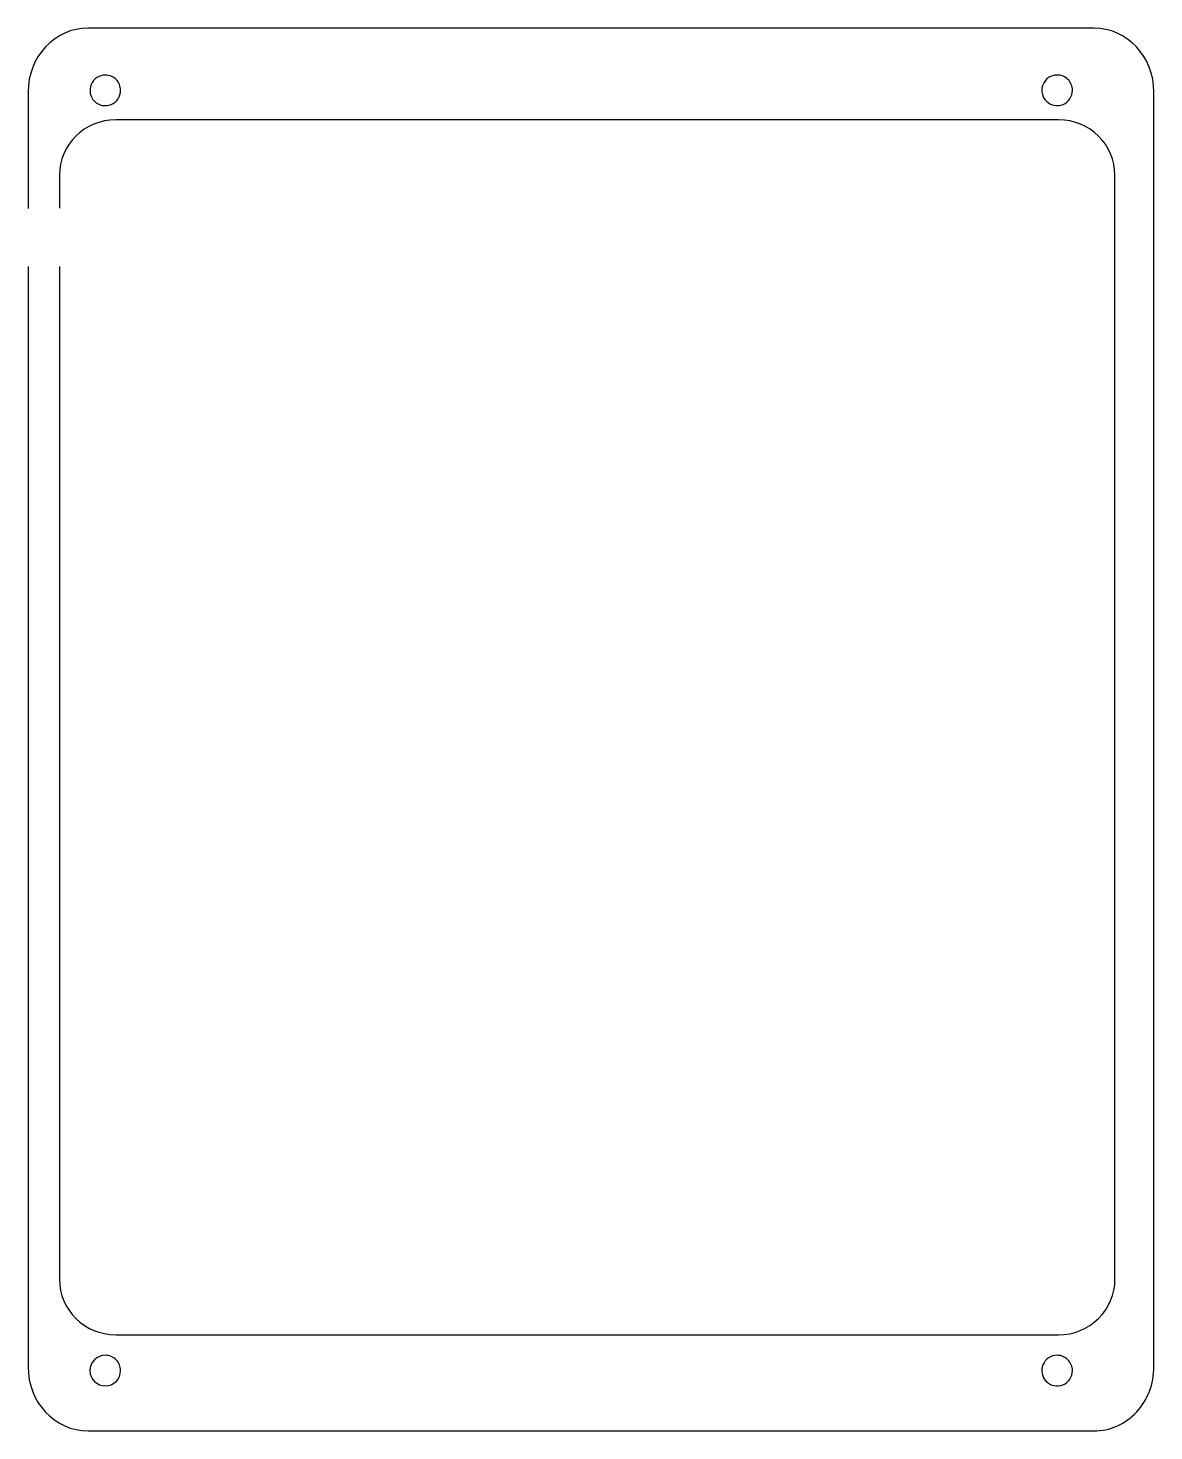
# Model space of a CAD drawing. Extents: x 2353401 to 5466087, y 1227476 to 5106280.
import ezdxf

# ---------------------------------------------------------------- set-up
doc = ezdxf.new("R2010")
doc.units = 0
doc.layers.get('0').update_dxf_attribs({"linetype": 'CONTINUOUS'})

msp = doc.modelspace()

# ---------------------------------------------------------------- linework, layer by layer
at = {"color": 3}
for p, q in [((5300077.244672, 5106278.426522), (2519411.307041, 5106278.426522)), ((2566989.944669, 4976346.492548), (2566989.944669, 4976346.492548)), ((5198538.707486, 4976478.572674), (5198538.707486, 4976478.572674)), ((2353401.400317, 4928961.744009), (2353401.400317, 4607605.666067)), ((5466087.151396, 1404792.539442), (5466087.151396, 4928961.744009)), ((5202655.935893, 4852504.24424), (2595796.393794, 4852504.24424)), ((2440162.988295, 4698944.929311), (2440162.988295, 4607843.217738)), ((5358289.341391, 1646953.424175), (5358289.341391, 4698944.929311)), ((2353401.400317, 4446766.841355), (2353401.400317, 1404792.539442)), ((2440162.988295, 4447446.063701), (2440162.988295, 1646953.424175)), ((2595796.393794, 1493394.109246), (5202655.935893, 1493394.109246)), ((2566973.64632, 1436577.531456), (2566973.64632, 1436577.531456)), ((5198413.824034, 1436614.784824), (5198413.824034, 1436614.784824)), ((2519411.307041, 1227475.856929), (5300077.244672, 1227475.856929))]:
    msp.add_line(p, q, dxfattribs=at)
for points in [[(2519411.307041, 5106279.822717), (2427726.355791, 5106279.051624), (2353401.400317, 5026891.269507), (2353401.400317, 4928961.744015)], [(5466085.844232, 4928961.744009), (5466085.844232, 5026890.49841), (5391761.473995, 5106277.65543), (5300077.244672, 5106278.426522)], [(2566989.944669, 4976346.492548), (2549867.693332, 4976346.492548), (2534431.409123, 4966032.297191), (2527879.007212, 4950213.399631)], [(2596924.160247, 4963947.334477), (2588985.112665, 4971886.382059), (2578217.453431, 4976346.492548), (2566989.944669, 4976346.492548)], [(5198538.707486, 4976478.572674), (5181416.45615, 4976478.572674), (5165980.171941, 4966164.377317), (5159427.770029, 4950345.479757)], [(5228472.923064, 4964079.414603), (5220533.875482, 4972018.462185), (5209766.216249, 4976478.572674), (5198538.707486, 4976478.572674)], [(2527879.007212, 4950213.399631), (2521326.6053, 4934394.50207), (2524948.469061, 4916186.16335), (2537055.72909, 4904078.903321)], [(2583190.2254, 4894902.181442), (2599009.122961, 4901454.583353), (2609323.318318, 4916890.867562), (2609323.318318, 4934013.118899)], [(2609323.318318, 4934013.118899), (2609323.318318, 4945240.627661), (2604863.207828, 4956008.286895), (2596924.160247, 4963947.334477)], [(5159427.770029, 4950345.479757), (5152875.368118, 4934526.582196), (5156497.231879, 4916318.243476), (5168604.491908, 4904210.983447)], [(5214738.988218, 4895034.261568), (5230557.885778, 4901586.663479), (5240872.081136, 4917022.947688), (5240872.081136, 4934145.199025)], [(5240872.081136, 4934145.199025), (5240872.081136, 4945372.707787), (5236411.970646, 4956140.367021), (5228472.923064, 4964079.414603)], [(2537055.72909, 4904078.903321), (2549162.98912, 4891971.643292), (2567371.32784, 4888349.779531), (2583190.2254, 4894902.181442)], [(5168604.491908, 4904210.983447), (5180711.751937, 4892103.723417), (5198920.090658, 4888481.859657), (5214738.988218, 4895034.261568)], [(2595796.393794, 4852505.453369), (2509842.239144, 4852504.785589), (2440162.988295, 4783753.592735), (2440162.988295, 4698944.929316)], [(5358288.115931, 4698944.929311), (5358288.115931, 4783752.924952), (5288609.41374, 4852503.576461), (5202655.935893, 4852504.24424)], [(2440162.988295, 1646953.424175), (2440163.665086, 1562145.232949), (2509842.71771, 1493394.777019), (2595796.393794, 1493394.109246)], [(5312705.3723, 1538370.591274), (5341892.297533, 1567168.549073), (5358289.341391, 1606226.961687), (5358289.341391, 1646953.424175)], [(5202655.935893, 1493394.109246), (5243932.481401, 1493394.109246), (5283518.447067, 1509572.633475), (5312705.3723, 1538370.591274)], [(2566973.64632, 1436577.531456), (2543593.569644, 1436577.531456), (2524640.27267, 1417624.234482), (2524640.27267, 1394244.157806)], [(2596907.861898, 1424178.373384), (2588968.814316, 1432117.420966), (2578201.155082, 1436577.531456), (2566973.64632, 1436577.531456)], [(5198413.824034, 1436614.784824), (5181291.572697, 1436614.784824), (5165855.288488, 1426300.589467), (5159302.886577, 1410481.691907)], [(5228348.039612, 1424215.626753), (5220408.99203, 1432154.674335), (5209641.332796, 1436614.784824), (5198413.824034, 1436614.784824)], [(2353401.400317, 1404792.539442), (2353402.122231, 1306863.559197), (2427726.866264, 1227476.628015), (2519411.307041, 1227475.856929)], [(2609307.019969, 1394244.157806), (2609307.019969, 1405471.666568), (2604846.909479, 1416239.325802), (2596907.861898, 1424178.373384)], [(5159302.886577, 1410481.691907), (5152750.484666, 1394662.794346), (5156372.348427, 1376454.455626), (5168479.608456, 1364347.195597)], [(5240747.197683, 1394281.411175), (5240747.197683, 1405508.919937), (5236287.087194, 1416276.579171), (5228348.039612, 1424215.626753)], [(5417463.975461, 1279410.71082), (5448596.872155, 1312664.039297), (5466087.151396, 1357765.231316), (5466087.151396, 1404792.539442)], [(2524640.27267, 1394244.157806), (2524640.27267, 1370864.081131), (2543593.569644, 1351910.784157), (2566973.64632, 1351910.784157)], [(2566973.64632, 1351910.784157), (2590353.722995, 1351910.784157), (2609307.019969, 1370864.081131), (2609307.019969, 1394244.157806)], [(5168479.608456, 1364347.195597), (5180586.868485, 1352239.935568), (5198795.207205, 1348618.071807), (5214614.104766, 1355170.473718)], [(5214614.104766, 1355170.473718), (5230433.002326, 1361722.875629), (5240747.197683, 1377159.159838), (5240747.197683, 1394281.411175)], [(5300077.244672, 1227475.856929), (5344105.809412, 1227475.856929), (5386331.078767, 1246157.382343), (5417463.975461, 1279410.71082)]]:
    msp.add_open_spline(points, degree=3, dxfattribs=at)

doc.saveas('drawing.dxf')
